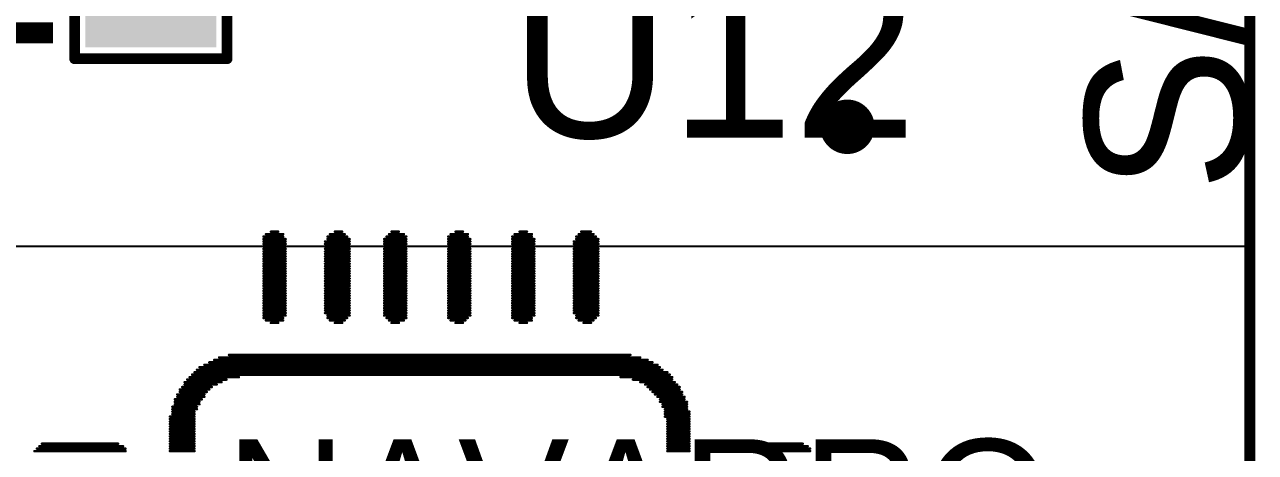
# Model space of a CAD drawing. Header units: millimetres. Extents: x 1 to 2.97, y 1.12 to 2.49.
# Drawn here: x 2.5252 to 2.9705, y 2.0152 to 2.1698 of the extents above; entities that cross this region are included whole.
import ezdxf

# ---------------------------------------------------------------- set-up
doc = ezdxf.new("R2010")
doc.units = ezdxf.units.MM
doc.header["$MEASUREMENT"] = 0
for name, color, linetype in [('BottomLayer', 5, 'Continuous'), ('Mechanical13', 56, 'Continuous'), ('Mechanical15', 56, 'Continuous'), ('Mechanical29', 56, 'Continuous'), ('MultiLayer', 9, 'Continuous'), ('TopLayer', 1, 'Continuous'), ('TopOverlay', 2, 'Continuous'), ('TopPaste', 8, 'Continuous'), ('TopSolder', 216, 'Continuous'), ('ViaHoleLayer', 16, 'Continuous')]:
    doc.layers.add(name, color=color, linetype=linetype)

# ---------------------------------------------------------------- blocks, each defined once
blk = doc.blocks.new('CC0603_41')
at = {"layer": 'Mechanical13', "const_width": 0.00394}
for points in [[(-0.03248, 0.01673), (-0.03248, -0.01673)], [(-0.03248, 0.01673), (0.03248, 0.01673)], [(0.03248, 0.01673), (0.03248, -0.01673)], [(-0.03248, -0.01673), (0.03248, -0.01673)]]:
    blk.add_lwpolyline(points, dxfattribs=at)
at = {"layer": 'Mechanical13', "const_width": 0.00197}
for points in [[(-0.03346, 0.01673, 1), (-0.0315, 0.01673, 1)], [(-0.03346, 0.01673, 1), (-0.0315, 0.01673, 1)], [(0.0315, 0.01673, 1), (0.03346, 0.01673, 1)], [(0.0315, 0.01673, 1), (0.03346, 0.01673, 1)], [(-0.03346, -0.01673, 1), (-0.0315, -0.01673, 1)], [(-0.03346, -0.01673, 1), (-0.0315, -0.01673, 1)], [(0.0315, -0.01673, 1), (0.03346, -0.01673, 1)], [(0.0315, -0.01673, 1), (0.03346, -0.01673, 1)]]:
    blk.add_lwpolyline(points, format="xyb", close=True, dxfattribs=at)
at = {"layer": 'Mechanical15', "const_width": 0.00394}
for points in [[(0, 0.01673), (0, -0.01673)], [(-0.01673, 0), (0.01673, 0)]]:
    blk.add_lwpolyline(points, dxfattribs=at)
at = {"layer": 'Mechanical15', "const_width": 0.00197}
for points in [[(-0.00098, 0.01673, 1), (0.00098, 0.01673, 1)], [(-0.01772, 0, 1), (-0.01575, 0, 1)], [(0.01575, 0, 1), (0.01772, 0, 1)], [(-0.00098, -0.01673, 1), (0.00098, -0.01673, 1)]]:
    blk.add_lwpolyline(points, format="xyb", close=True, dxfattribs=at)
at = {"layer": 'TopLayer'}
for points in [[(-0.04606, -0.01969), (-0.01457, -0.01969), (-0.04606, 0.01969), (-0.01457, 0.01969)], [(0.01457, -0.01969), (0.04606, -0.01969), (0.01457, 0.01969), (0.04606, 0.01969)]]:
    blk.add_solid(points, dxfattribs=at)
at = {"layer": 'TopOverlay', "const_width": 0.00394}
for points in [[(-0.05413, 0.02756), (-0.05413, -0.02756)], [(-0.05413, 0.02756), (0.05413, 0.02756)], [(0.05413, 0.02756), (0.05413, -0.02756)], [(-0.05413, -0.02756), (0.05413, -0.02756)]]:
    blk.add_lwpolyline(points, dxfattribs=at)
at = {"layer": 'TopOverlay', "const_width": 0.00197}
for points in [[(-0.05512, 0.02756, 1), (-0.05315, 0.02756, 1)], [(-0.05512, 0.02756, 1), (-0.05315, 0.02756, 1)], [(0.05315, 0.02756, 1), (0.05512, 0.02756, 1)], [(0.05315, 0.02756, 1), (0.05512, 0.02756, 1)], [(-0.05512, -0.02756, 1), (-0.05315, -0.02756, 1)], [(-0.05512, -0.02756, 1), (-0.05315, -0.02756, 1)], [(0.05315, -0.02756, 1), (0.05512, -0.02756, 1)], [(0.05315, -0.02756, 1), (0.05512, -0.02756, 1)]]:
    blk.add_lwpolyline(points, format="xyb", close=True, dxfattribs=at)
at = {"layer": 'TopPaste'}
for points in [[(-0.04606, -0.01969), (-0.01457, -0.01969), (-0.04606, 0.01969), (-0.01457, 0.01969)], [(0.01457, -0.01969), (0.04606, -0.01969), (0.01457, 0.01969), (0.04606, 0.01969)]]:
    blk.add_solid(points, dxfattribs=at)
at = {"layer": 'TopSolder'}
for points in [[(-0.05006, -0.02369), (-0.01057, -0.02369), (-0.05006, 0.02369), (-0.01057, 0.02369)], [(0.01057, -0.02369), (0.05006, -0.02369), (0.01057, 0.02369), (0.05006, 0.02369)]]:
    blk.add_solid(points, dxfattribs=at)

msp = doc.modelspace()

# ---------------------------------------------------------------- linework, layer by layer
at = {"layer": 'BottomLayer'}
for p, q in [((2.9685, 2.45965), (2.9685, 2.08957)), ((2.9685, 2.08957), (2.20079, 2.08957))]:
    msp.add_line(p, q, dxfattribs=at)
at = {"layer": 'BottomLayer', "const_width": 0.00984}
msp.add_lwpolyline([(2.81791, 2.13287, 1), (2.82776, 2.13287, 1)], format="xyb", close=True, dxfattribs=at)
at = {"layer": 'Mechanical29', "const_width": 0.00394}
msp.add_lwpolyline([(2.9685, 1.125), (2.9685, 2.46358)], dxfattribs=at)
at = {"layer": 'MultiLayer', "const_width": 0.00984}
msp.add_lwpolyline([(2.81791, 2.13287, 1), (2.82776, 2.13287, 1)], format="xyb", close=True, dxfattribs=at)
at = {"layer": 'TopLayer'}
for p, q in [((2.9685, 2.45965), (2.9685, 2.08957)), ((2.9685, 2.08957), (2.20079, 2.08957))]:
    msp.add_line(p, q, dxfattribs=at)
at = {"layer": 'TopLayer', "const_width": 0.00984}
msp.add_lwpolyline([(2.81791, 2.13287, 1), (2.82776, 2.13287, 1)], format="xyb", close=True, dxfattribs=at)
at = {"layer": 'TopOverlay', "const_width": 0.000891}
for points in [[(2.61161, 2.09319), (2.61874, 2.09319)], [(2.6125, 2.09408), (2.61874, 2.09408)], [(2.61428, 2.09497), (2.61695, 2.09497)], [(2.63477, 2.09319), (2.6419, 2.09319)], [(2.63566, 2.09408), (2.64101, 2.09408)], [(2.63745, 2.09497), (2.64012, 2.09497)], [(2.65616, 2.09319), (2.66328, 2.09319)], [(2.65705, 2.09408), (2.66239, 2.09408)], [(2.65794, 2.09497), (2.66061, 2.09497)], [(2.67843, 2.09319), (2.68556, 2.09319)], [(2.67932, 2.09408), (2.68556, 2.09408)], [(2.6811, 2.09497), (2.68378, 2.09497)], [(2.70159, 2.09319), (2.70872, 2.09319)], [(2.70249, 2.09408), (2.70872, 2.09408)], [(2.70427, 2.09497), (2.70694, 2.09497)], [(2.72476, 2.09319), (2.73189, 2.09319)], [(2.72565, 2.09408), (2.731, 2.09408)], [(2.72654, 2.09497), (2.73011, 2.09497)], [(2.61161, 2.0923), (2.61963, 2.0923)], [(2.61161, 2.09141), (2.61963, 2.09141)], [(2.61161, 2.09052), (2.61963, 2.09052)], [(2.61161, 2.08963), (2.61963, 2.08963)], [(2.61161, 2.08874), (2.61963, 2.08874)], [(2.63388, 2.09141), (2.64279, 2.09141)], [(2.63388, 2.09052), (2.64279, 2.09052)], [(2.63388, 2.08963), (2.64279, 2.08963)], [(2.63388, 2.08874), (2.64279, 2.08874)], [(2.63477, 2.0923), (2.64279, 2.0923)], [(2.65526, 2.0923), (2.66328, 2.0923)], [(2.65526, 2.09141), (2.66328, 2.09141)], [(2.65526, 2.09052), (2.66328, 2.09052)], [(2.65526, 2.08963), (2.66328, 2.08963)], [(2.65526, 2.08874), (2.66328, 2.08874)], [(2.67843, 2.0923), (2.68645, 2.0923)], [(2.67843, 2.09141), (2.68645, 2.09141)], [(2.67843, 2.09052), (2.68645, 2.09052)], [(2.67843, 2.08963), (2.68645, 2.08963)], [(2.67843, 2.08874), (2.68645, 2.08874)], [(2.70159, 2.0923), (2.70961, 2.0923)], [(2.70159, 2.09141), (2.70961, 2.09141)], [(2.70159, 2.09052), (2.70961, 2.09052)], [(2.70159, 2.08963), (2.70961, 2.08963)], [(2.70159, 2.08874), (2.70961, 2.08874)], [(2.72387, 2.09141), (2.73278, 2.09141)], [(2.72387, 2.09052), (2.73278, 2.09052)], [(2.72387, 2.08963), (2.73278, 2.08963)], [(2.72387, 2.08874), (2.73278, 2.08874)], [(2.72476, 2.0923), (2.73278, 2.0923)], [(2.61161, 2.08785), (2.61963, 2.08785)], [(2.61161, 2.08695), (2.61963, 2.08695)], [(2.61161, 2.08606), (2.61963, 2.08606)], [(2.61161, 2.08517), (2.61963, 2.08517)], [(2.61161, 2.08428), (2.61963, 2.08428)], [(2.63388, 2.08785), (2.64279, 2.08785)], [(2.63388, 2.08695), (2.64279, 2.08695)], [(2.63388, 2.08606), (2.64279, 2.08606)], [(2.63388, 2.08517), (2.64279, 2.08517)], [(2.63388, 2.08428), (2.64279, 2.08428)], [(2.65526, 2.08785), (2.66328, 2.08785)], [(2.65526, 2.08695), (2.66328, 2.08695)], [(2.65526, 2.08606), (2.66328, 2.08606)], [(2.65526, 2.08517), (2.66328, 2.08517)], [(2.65526, 2.08428), (2.66328, 2.08428)], [(2.67843, 2.08785), (2.68645, 2.08785)], [(2.67843, 2.08695), (2.68645, 2.08695)], [(2.67843, 2.08606), (2.68645, 2.08606)], [(2.67843, 2.08517), (2.68645, 2.08517)], [(2.67843, 2.08428), (2.68645, 2.08428)], [(2.70159, 2.08785), (2.70961, 2.08785)], [(2.70159, 2.08695), (2.70961, 2.08695)], [(2.70159, 2.08606), (2.70961, 2.08606)], [(2.70159, 2.08517), (2.70961, 2.08517)], [(2.70159, 2.08428), (2.70961, 2.08428)], [(2.72387, 2.08785), (2.73278, 2.08785)], [(2.72387, 2.08695), (2.73278, 2.08695)], [(2.72387, 2.08606), (2.73278, 2.08606)], [(2.72387, 2.08517), (2.73278, 2.08517)], [(2.72387, 2.08428), (2.73278, 2.08428)], [(2.61161, 2.08339), (2.61963, 2.08339)], [(2.61161, 2.0825), (2.61963, 2.0825)], [(2.61161, 2.08161), (2.61963, 2.08161)], [(2.61161, 2.08072), (2.61963, 2.08072)], [(2.61161, 2.07983), (2.61963, 2.07983)], [(2.63388, 2.08339), (2.64279, 2.08339)], [(2.63388, 2.0825), (2.64279, 2.0825)], [(2.63388, 2.08161), (2.64279, 2.08161)], [(2.63388, 2.08072), (2.64279, 2.08072)], [(2.63388, 2.07983), (2.64279, 2.07983)], [(2.65526, 2.08339), (2.66328, 2.08339)], [(2.65526, 2.0825), (2.66328, 2.0825)], [(2.65526, 2.08161), (2.66328, 2.08161)], [(2.65526, 2.08072), (2.66328, 2.08072)], [(2.65526, 2.07983), (2.66328, 2.07983)], [(2.67843, 2.08339), (2.68645, 2.08339)], [(2.67843, 2.0825), (2.68645, 2.0825)], [(2.67843, 2.08161), (2.68645, 2.08161)], [(2.67843, 2.08072), (2.68645, 2.08072)], [(2.67843, 2.07983), (2.68645, 2.07983)], [(2.70159, 2.08339), (2.70961, 2.08339)], [(2.70159, 2.0825), (2.70961, 2.0825)], [(2.70159, 2.08161), (2.70961, 2.08161)], [(2.70159, 2.08072), (2.70961, 2.08072)], [(2.70159, 2.07983), (2.70961, 2.07983)], [(2.72387, 2.08339), (2.73278, 2.08339)], [(2.72387, 2.0825), (2.73278, 2.0825)], [(2.72387, 2.08161), (2.73278, 2.08161)], [(2.72387, 2.08072), (2.73278, 2.08072)], [(2.72387, 2.07983), (2.73278, 2.07983)], [(2.61161, 2.07894), (2.61963, 2.07894)], [(2.61161, 2.07805), (2.61963, 2.07805)], [(2.61161, 2.07715), (2.61963, 2.07715)], [(2.61161, 2.07626), (2.61963, 2.07626)], [(2.61161, 2.07537), (2.61963, 2.07537)], [(2.63388, 2.07894), (2.64279, 2.07894)], [(2.63388, 2.07805), (2.64279, 2.07805)], [(2.63388, 2.07715), (2.64279, 2.07715)], [(2.63388, 2.07626), (2.64279, 2.07626)], [(2.63388, 2.07537), (2.64279, 2.07537)], [(2.65526, 2.07894), (2.66328, 2.07894)], [(2.65526, 2.07805), (2.66328, 2.07805)], [(2.65526, 2.07715), (2.66328, 2.07715)], [(2.65526, 2.07626), (2.66328, 2.07626)], [(2.65526, 2.07537), (2.66328, 2.07537)], [(2.67843, 2.07894), (2.68645, 2.07894)], [(2.67843, 2.07805), (2.68645, 2.07805)], [(2.67843, 2.07715), (2.68645, 2.07715)], [(2.67843, 2.07626), (2.68645, 2.07626)], [(2.67843, 2.07537), (2.68645, 2.07537)], [(2.70159, 2.07894), (2.70961, 2.07894)], [(2.70159, 2.07805), (2.70961, 2.07805)], [(2.70159, 2.07715), (2.70961, 2.07715)], [(2.70159, 2.07626), (2.70961, 2.07626)], [(2.70159, 2.07537), (2.70961, 2.07537)], [(2.72387, 2.07894), (2.73278, 2.07894)], [(2.72387, 2.07805), (2.73278, 2.07805)], [(2.72387, 2.07715), (2.73278, 2.07715)], [(2.72387, 2.07626), (2.73278, 2.07626)], [(2.72387, 2.07537), (2.73278, 2.07537)], [(2.61161, 2.07448), (2.61963, 2.07448)], [(2.61161, 2.07359), (2.61963, 2.07359)], [(2.61161, 2.0727), (2.61963, 2.0727)], [(2.61161, 2.07181), (2.61963, 2.07181)], [(2.61161, 2.07092), (2.61963, 2.07092)], [(2.63388, 2.07448), (2.64279, 2.07448)], [(2.63388, 2.07359), (2.64279, 2.07359)], [(2.63388, 2.0727), (2.64279, 2.0727)], [(2.63388, 2.07181), (2.64279, 2.07181)], [(2.63388, 2.07092), (2.64279, 2.07092)], [(2.65526, 2.07448), (2.66328, 2.07448)], [(2.65526, 2.07359), (2.66328, 2.07359)], [(2.65526, 2.0727), (2.66328, 2.0727)], [(2.65526, 2.07181), (2.66328, 2.07181)], [(2.65526, 2.07092), (2.66328, 2.07092)], [(2.67843, 2.07448), (2.68645, 2.07448)], [(2.67843, 2.07359), (2.68645, 2.07359)], [(2.67843, 2.0727), (2.68645, 2.0727)], [(2.67843, 2.07181), (2.68645, 2.07181)], [(2.67843, 2.07092), (2.68645, 2.07092)], [(2.70159, 2.07448), (2.70961, 2.07448)], [(2.70159, 2.07359), (2.70961, 2.07359)], [(2.70159, 2.0727), (2.70961, 2.0727)], [(2.70159, 2.07181), (2.70961, 2.07181)], [(2.70159, 2.07092), (2.70961, 2.07092)], [(2.72387, 2.07448), (2.73278, 2.07448)], [(2.72387, 2.07359), (2.73278, 2.07359)], [(2.72387, 2.0727), (2.73278, 2.0727)], [(2.72387, 2.07181), (2.73278, 2.07181)], [(2.72387, 2.07092), (2.73278, 2.07092)], [(2.61161, 2.07003), (2.61963, 2.07003)], [(2.61161, 2.06914), (2.61963, 2.06914)], [(2.61161, 2.06824), (2.61963, 2.06824)], [(2.61161, 2.06735), (2.61963, 2.06735)], [(2.61161, 2.06646), (2.61963, 2.06646)], [(2.63388, 2.07003), (2.64279, 2.07003)], [(2.63388, 2.06914), (2.64279, 2.06914)], [(2.63388, 2.06824), (2.64279, 2.06824)], [(2.63388, 2.06735), (2.64279, 2.06735)], [(2.63388, 2.06646), (2.64279, 2.06646)], [(2.65526, 2.07003), (2.66328, 2.07003)], [(2.65526, 2.06914), (2.66328, 2.06914)], [(2.65526, 2.06824), (2.66328, 2.06824)], [(2.65526, 2.06735), (2.66328, 2.06735)], [(2.65526, 2.06646), (2.66328, 2.06646)], [(2.67843, 2.07003), (2.68645, 2.07003)], [(2.67843, 2.06914), (2.68645, 2.06914)], [(2.67843, 2.06824), (2.68645, 2.06824)], [(2.67843, 2.06735), (2.68645, 2.06735)], [(2.67843, 2.06646), (2.68645, 2.06646)], [(2.70159, 2.07003), (2.70961, 2.07003)], [(2.70159, 2.06914), (2.70961, 2.06914)], [(2.70159, 2.06824), (2.70961, 2.06824)], [(2.70159, 2.06735), (2.70961, 2.06735)], [(2.70159, 2.06646), (2.70961, 2.06646)], [(2.72387, 2.07003), (2.73278, 2.07003)], [(2.72387, 2.06914), (2.73278, 2.06914)], [(2.72387, 2.06824), (2.73278, 2.06824)], [(2.72387, 2.06735), (2.73278, 2.06735)], [(2.72387, 2.06646), (2.73278, 2.06646)], [(2.61161, 2.06557), (2.61963, 2.06557)], [(2.61161, 2.06468), (2.61963, 2.06468)], [(2.61161, 2.06379), (2.61874, 2.06379)], [(2.6125, 2.0629), (2.61874, 2.0629)], [(2.61428, 2.06201), (2.61695, 2.06201)], [(2.63388, 2.06557), (2.64279, 2.06557)], [(2.63477, 2.06468), (2.64279, 2.06468)], [(2.63477, 2.06379), (2.6419, 2.06379)], [(2.63566, 2.0629), (2.64101, 2.0629)], [(2.63745, 2.06201), (2.64012, 2.06201)], [(2.65526, 2.06557), (2.66328, 2.06557)], [(2.65526, 2.06468), (2.66328, 2.06468)], [(2.65616, 2.06379), (2.66328, 2.06379)], [(2.65705, 2.0629), (2.66239, 2.0629)], [(2.65794, 2.06201), (2.66061, 2.06201)], [(2.67843, 2.06557), (2.68645, 2.06557)], [(2.67843, 2.06468), (2.68645, 2.06468)], [(2.67843, 2.06379), (2.68556, 2.06379)], [(2.67932, 2.0629), (2.68467, 2.0629)], [(2.6811, 2.06201), (2.68378, 2.06201)], [(2.70159, 2.06557), (2.70961, 2.06557)], [(2.70159, 2.06468), (2.70961, 2.06468)], [(2.70159, 2.06379), (2.70872, 2.06379)], [(2.70249, 2.0629), (2.70872, 2.0629)], [(2.70427, 2.06201), (2.70694, 2.06201)], [(2.72387, 2.06557), (2.73278, 2.06557)], [(2.72476, 2.06468), (2.73278, 2.06468)], [(2.72476, 2.06379), (2.73189, 2.06379)], [(2.72565, 2.0629), (2.731, 2.0629)], [(2.72743, 2.06201), (2.73011, 2.06201)], [(2.59379, 2.04864), (2.7506, 2.04864)], [(2.59557, 2.04953), (2.74792, 2.04953)], [(2.59913, 2.05043), (2.74436, 2.05043)], [(2.58666, 2.04419), (2.75773, 2.04419)], [(2.58755, 2.04508), (2.75594, 2.04508)], [(2.58844, 2.04597), (2.75505, 2.04597)], [(2.59022, 2.04686), (2.75416, 2.04686)], [(2.59201, 2.04775), (2.75238, 2.04775)], [(2.5831, 2.04062), (2.59646, 2.04062)], [(2.5831, 2.03973), (2.59468, 2.03973)], [(2.58399, 2.04152), (2.59824, 2.04152)], [(2.58488, 2.04241), (2.6027, 2.04241)], [(2.58577, 2.0433), (2.75862, 2.0433)], [(2.7408, 2.04241), (2.75951, 2.04241)], [(2.74525, 2.04152), (2.75951, 2.04152)], [(2.74792, 2.04062), (2.7604, 2.04062)], [(2.74971, 2.03973), (2.76129, 2.03973)], [(2.58042, 2.03617), (2.59022, 2.03617)], [(2.58042, 2.03528), (2.59022, 2.03528)], [(2.58131, 2.03795), (2.59201, 2.03795)], [(2.58131, 2.03706), (2.59112, 2.03706)], [(2.58221, 2.03884), (2.5929, 2.03884)], [(2.7506, 2.03884), (2.76218, 2.03884)], [(2.75149, 2.03795), (2.76218, 2.03795)], [(2.75238, 2.03706), (2.76307, 2.03706)], [(2.75327, 2.03617), (2.76307, 2.03617)], [(2.75416, 2.03528), (2.76396, 2.03528)], [(2.57864, 2.03172), (2.58755, 2.03172)], [(2.57864, 2.03082), (2.58755, 2.03082)], [(2.57953, 2.03439), (2.58933, 2.03439)], [(2.57953, 2.0335), (2.58844, 2.0335)], [(2.57953, 2.03261), (2.58844, 2.03261)], [(2.75505, 2.03439), (2.76396, 2.03439)], [(2.75505, 2.0335), (2.76485, 2.0335)], [(2.75594, 2.03261), (2.76485, 2.03261)], [(2.75594, 2.03172), (2.76485, 2.03172)], [(2.75683, 2.03082), (2.76485, 2.03082)], [(2.57775, 2.02815), (2.58666, 2.02815)], [(2.57775, 2.02726), (2.58666, 2.02726)], [(2.57775, 2.02637), (2.58666, 2.02637)], [(2.57864, 2.02993), (2.58666, 2.02993)], [(2.57864, 2.02904), (2.58666, 2.02904)], [(2.75683, 2.02993), (2.76574, 2.02993)], [(2.75683, 2.02904), (2.76574, 2.02904)], [(2.75683, 2.02815), (2.76574, 2.02815)], [(2.75773, 2.02726), (2.76574, 2.02726)], [(2.75773, 2.02637), (2.76574, 2.02637)], [(2.57775, 2.02548), (2.58666, 2.02548)], [(2.57775, 2.02459), (2.58666, 2.02459)], [(2.57775, 2.0237), (2.58666, 2.0237)], [(2.57775, 2.02281), (2.58666, 2.02281)], [(2.57775, 2.02191), (2.58666, 2.02191)], [(2.75773, 2.02548), (2.76574, 2.02548)], [(2.75773, 2.02459), (2.76574, 2.02459)], [(2.75773, 2.0237), (2.76574, 2.0237)], [(2.75773, 2.02281), (2.76574, 2.02281)], [(2.75773, 2.02191), (2.76574, 2.02191)], [(2.53053, 2.01746), (2.56082, 2.01746)], [(2.53142, 2.01835), (2.55904, 2.01835)], [(2.57775, 2.02102), (2.58666, 2.02102)], [(2.57775, 2.02013), (2.58666, 2.02013)], [(2.57775, 2.01924), (2.58666, 2.01924)], [(2.57775, 2.01835), (2.58666, 2.01835)], [(2.57775, 2.01746), (2.58666, 2.01746)], [(2.75773, 2.02102), (2.76574, 2.02102)], [(2.75773, 2.02013), (2.76574, 2.02013)], [(2.75773, 2.01924), (2.76574, 2.01924)], [(2.75773, 2.01835), (2.76574, 2.01835)], [(2.75773, 2.01746), (2.76574, 2.01746)], [(2.77733, 2.01746), (2.80851, 2.01746)], [(2.77911, 2.01835), (2.80673, 2.01835)], [(2.52875, 2.01568), (2.56171, 2.01568)], [(2.52964, 2.01657), (2.56171, 2.01657)], [(2.57775, 2.01657), (2.58666, 2.01657)], [(2.57775, 2.01568), (2.58666, 2.01568)], [(2.75773, 2.01657), (2.76574, 2.01657)], [(2.75773, 2.01568), (2.76574, 2.01568)], [(2.77644, 2.01568), (2.8094, 2.01568)], [(2.77733, 2.01657), (2.8094, 2.01657)]]:
    msp.add_lwpolyline(points, dxfattribs=at)
at = {"layer": 'TopOverlay', "const_width": 0.000445}
for points in [[(2.61138, 2.09319, 1), (2.61183, 2.09319, 1)], [(2.61228, 2.09408, 1), (2.61272, 2.09408, 1)], [(2.61406, 2.09497, 1), (2.6145, 2.09497, 1)], [(2.61673, 2.09497, 1), (2.61718, 2.09497, 1)], [(2.61851, 2.09408, 1), (2.61896, 2.09408, 1)], [(2.61851, 2.09319, 1), (2.61896, 2.09319, 1)], [(2.63455, 2.09319, 1), (2.635, 2.09319, 1)], [(2.63544, 2.09408, 1), (2.63589, 2.09408, 1)], [(2.63722, 2.09497, 1), (2.63767, 2.09497, 1)], [(2.6399, 2.09497, 1), (2.64034, 2.09497, 1)], [(2.64079, 2.09408, 1), (2.64123, 2.09408, 1)], [(2.64168, 2.09319, 1), (2.64212, 2.09319, 1)], [(2.65593, 2.09319, 1), (2.65638, 2.09319, 1)], [(2.65682, 2.09408, 1), (2.65727, 2.09408, 1)], [(2.65771, 2.09497, 1), (2.65816, 2.09497, 1)], [(2.66039, 2.09497, 1), (2.66083, 2.09497, 1)], [(2.66217, 2.09408, 1), (2.66262, 2.09408, 1)], [(2.66306, 2.09319, 1), (2.66351, 2.09319, 1)], [(2.67821, 2.09319, 1), (2.67865, 2.09319, 1)], [(2.6791, 2.09408, 1), (2.67954, 2.09408, 1)], [(2.68088, 2.09497, 1), (2.68133, 2.09497, 1)], [(2.68355, 2.09497, 1), (2.684, 2.09497, 1)], [(2.68533, 2.09408, 1), (2.68578, 2.09408, 1)], [(2.68533, 2.09319, 1), (2.68578, 2.09319, 1)], [(2.70137, 2.09319, 1), (2.70182, 2.09319, 1)], [(2.70226, 2.09408, 1), (2.70271, 2.09408, 1)], [(2.70404, 2.09497, 1), (2.70449, 2.09497, 1)], [(2.70672, 2.09497, 1), (2.70716, 2.09497, 1)], [(2.7085, 2.09408, 1), (2.70894, 2.09408, 1)], [(2.7085, 2.09319, 1), (2.70894, 2.09319, 1)], [(2.72454, 2.09319, 1), (2.72498, 2.09319, 1)], [(2.72543, 2.09408, 1), (2.72587, 2.09408, 1)], [(2.72632, 2.09497, 1), (2.72676, 2.09497, 1)], [(2.72988, 2.09497, 1), (2.73033, 2.09497, 1)], [(2.73077, 2.09408, 1), (2.73122, 2.09408, 1)], [(2.73166, 2.09319, 1), (2.73211, 2.09319, 1)], [(2.61138, 2.0923, 1), (2.61183, 2.0923, 1)], [(2.61138, 2.09141, 1), (2.61183, 2.09141, 1)], [(2.61138, 2.09052, 1), (2.61183, 2.09052, 1)], [(2.61138, 2.08963, 1), (2.61183, 2.08963, 1)], [(2.61138, 2.08874, 1), (2.61183, 2.08874, 1)], [(2.6194, 2.0923, 1), (2.61985, 2.0923, 1)], [(2.6194, 2.09141, 1), (2.61985, 2.09141, 1)], [(2.6194, 2.09052, 1), (2.61985, 2.09052, 1)], [(2.6194, 2.08963, 1), (2.61985, 2.08963, 1)], [(2.6194, 2.08874, 1), (2.61985, 2.08874, 1)], [(2.63366, 2.09141, 1), (2.6341, 2.09141, 1)], [(2.63366, 2.09052, 1), (2.6341, 2.09052, 1)], [(2.63366, 2.08963, 1), (2.6341, 2.08963, 1)], [(2.63366, 2.08874, 1), (2.6341, 2.08874, 1)], [(2.63455, 2.0923, 1), (2.635, 2.0923, 1)], [(2.64257, 2.0923, 1), (2.64301, 2.0923, 1)], [(2.64257, 2.09141, 1), (2.64301, 2.09141, 1)], [(2.64257, 2.09052, 1), (2.64301, 2.09052, 1)], [(2.64257, 2.08963, 1), (2.64301, 2.08963, 1)], [(2.64257, 2.08874, 1), (2.64301, 2.08874, 1)], [(2.65504, 2.0923, 1), (2.65549, 2.0923, 1)], [(2.65504, 2.09141, 1), (2.65549, 2.09141, 1)], [(2.65504, 2.09052, 1), (2.65549, 2.09052, 1)], [(2.65504, 2.08963, 1), (2.65549, 2.08963, 1)], [(2.65504, 2.08874, 1), (2.65549, 2.08874, 1)], [(2.66306, 2.0923, 1), (2.66351, 2.0923, 1)], [(2.66306, 2.09141, 1), (2.66351, 2.09141, 1)], [(2.66306, 2.09052, 1), (2.66351, 2.09052, 1)], [(2.66306, 2.08963, 1), (2.66351, 2.08963, 1)], [(2.66306, 2.08874, 1), (2.66351, 2.08874, 1)], [(2.67821, 2.0923, 1), (2.67865, 2.0923, 1)], [(2.67821, 2.09141, 1), (2.67865, 2.09141, 1)], [(2.67821, 2.09052, 1), (2.67865, 2.09052, 1)], [(2.67821, 2.08963, 1), (2.67865, 2.08963, 1)], [(2.67821, 2.08874, 1), (2.67865, 2.08874, 1)], [(2.68623, 2.0923, 1), (2.68667, 2.0923, 1)], [(2.68623, 2.09141, 1), (2.68667, 2.09141, 1)], [(2.68623, 2.09052, 1), (2.68667, 2.09052, 1)], [(2.68623, 2.08963, 1), (2.68667, 2.08963, 1)], [(2.68623, 2.08874, 1), (2.68667, 2.08874, 1)], [(2.70137, 2.0923, 1), (2.70182, 2.0923, 1)], [(2.70137, 2.09141, 1), (2.70182, 2.09141, 1)], [(2.70137, 2.09052, 1), (2.70182, 2.09052, 1)], [(2.70137, 2.08963, 1), (2.70182, 2.08963, 1)], [(2.70137, 2.08874, 1), (2.70182, 2.08874, 1)], [(2.70939, 2.0923, 1), (2.70984, 2.0923, 1)], [(2.70939, 2.09141, 1), (2.70984, 2.09141, 1)], [(2.70939, 2.09052, 1), (2.70984, 2.09052, 1)], [(2.70939, 2.08963, 1), (2.70984, 2.08963, 1)], [(2.70939, 2.08874, 1), (2.70984, 2.08874, 1)], [(2.72365, 2.09141, 1), (2.72409, 2.09141, 1)], [(2.72365, 2.09052, 1), (2.72409, 2.09052, 1)], [(2.72365, 2.08963, 1), (2.72409, 2.08963, 1)], [(2.72365, 2.08874, 1), (2.72409, 2.08874, 1)], [(2.72454, 2.0923, 1), (2.72498, 2.0923, 1)], [(2.73256, 2.0923, 1), (2.733, 2.0923, 1)], [(2.73256, 2.09141, 1), (2.733, 2.09141, 1)], [(2.73256, 2.09052, 1), (2.733, 2.09052, 1)], [(2.73256, 2.08963, 1), (2.733, 2.08963, 1)], [(2.73256, 2.08874, 1), (2.733, 2.08874, 1)], [(2.61138, 2.08785, 1), (2.61183, 2.08785, 1)], [(2.61138, 2.08695, 1), (2.61183, 2.08695, 1)], [(2.61138, 2.08606, 1), (2.61183, 2.08606, 1)], [(2.61138, 2.08517, 1), (2.61183, 2.08517, 1)], [(2.61138, 2.08428, 1), (2.61183, 2.08428, 1)], [(2.6194, 2.08785, 1), (2.61985, 2.08785, 1)], [(2.6194, 2.08695, 1), (2.61985, 2.08695, 1)], [(2.6194, 2.08606, 1), (2.61985, 2.08606, 1)], [(2.6194, 2.08517, 1), (2.61985, 2.08517, 1)], [(2.6194, 2.08428, 1), (2.61985, 2.08428, 1)], [(2.63366, 2.08785, 1), (2.6341, 2.08785, 1)], [(2.63366, 2.08695, 1), (2.6341, 2.08695, 1)], [(2.63366, 2.08606, 1), (2.6341, 2.08606, 1)], [(2.63366, 2.08517, 1), (2.6341, 2.08517, 1)], [(2.63366, 2.08428, 1), (2.6341, 2.08428, 1)], [(2.64257, 2.08785, 1), (2.64301, 2.08785, 1)], [(2.64257, 2.08695, 1), (2.64301, 2.08695, 1)], [(2.64257, 2.08606, 1), (2.64301, 2.08606, 1)], [(2.64257, 2.08517, 1), (2.64301, 2.08517, 1)], [(2.64257, 2.08428, 1), (2.64301, 2.08428, 1)], [(2.65504, 2.08785, 1), (2.65549, 2.08785, 1)], [(2.65504, 2.08695, 1), (2.65549, 2.08695, 1)], [(2.65504, 2.08606, 1), (2.65549, 2.08606, 1)], [(2.65504, 2.08517, 1), (2.65549, 2.08517, 1)], [(2.65504, 2.08428, 1), (2.65549, 2.08428, 1)], [(2.66306, 2.08785, 1), (2.66351, 2.08785, 1)], [(2.66306, 2.08695, 1), (2.66351, 2.08695, 1)], [(2.66306, 2.08606, 1), (2.66351, 2.08606, 1)], [(2.66306, 2.08517, 1), (2.66351, 2.08517, 1)], [(2.66306, 2.08428, 1), (2.66351, 2.08428, 1)], [(2.67821, 2.08785, 1), (2.67865, 2.08785, 1)], [(2.67821, 2.08695, 1), (2.67865, 2.08695, 1)], [(2.67821, 2.08606, 1), (2.67865, 2.08606, 1)], [(2.67821, 2.08517, 1), (2.67865, 2.08517, 1)], [(2.67821, 2.08428, 1), (2.67865, 2.08428, 1)], [(2.68623, 2.08785, 1), (2.68667, 2.08785, 1)], [(2.68623, 2.08695, 1), (2.68667, 2.08695, 1)], [(2.68623, 2.08606, 1), (2.68667, 2.08606, 1)], [(2.68623, 2.08517, 1), (2.68667, 2.08517, 1)], [(2.68623, 2.08428, 1), (2.68667, 2.08428, 1)], [(2.70137, 2.08785, 1), (2.70182, 2.08785, 1)], [(2.70137, 2.08695, 1), (2.70182, 2.08695, 1)], [(2.70137, 2.08606, 1), (2.70182, 2.08606, 1)], [(2.70137, 2.08517, 1), (2.70182, 2.08517, 1)], [(2.70137, 2.08428, 1), (2.70182, 2.08428, 1)], [(2.70939, 2.08785, 1), (2.70984, 2.08785, 1)], [(2.70939, 2.08695, 1), (2.70984, 2.08695, 1)], [(2.70939, 2.08606, 1), (2.70984, 2.08606, 1)], [(2.70939, 2.08517, 1), (2.70984, 2.08517, 1)], [(2.70939, 2.08428, 1), (2.70984, 2.08428, 1)], [(2.72365, 2.08785, 1), (2.72409, 2.08785, 1)], [(2.72365, 2.08695, 1), (2.72409, 2.08695, 1)], [(2.72365, 2.08606, 1), (2.72409, 2.08606, 1)], [(2.72365, 2.08517, 1), (2.72409, 2.08517, 1)], [(2.72365, 2.08428, 1), (2.72409, 2.08428, 1)], [(2.73256, 2.08785, 1), (2.733, 2.08785, 1)], [(2.73256, 2.08695, 1), (2.733, 2.08695, 1)], [(2.73256, 2.08606, 1), (2.733, 2.08606, 1)], [(2.73256, 2.08517, 1), (2.733, 2.08517, 1)], [(2.73256, 2.08428, 1), (2.733, 2.08428, 1)], [(2.61138, 2.08339, 1), (2.61183, 2.08339, 1)], [(2.61138, 2.0825, 1), (2.61183, 2.0825, 1)], [(2.61138, 2.08161, 1), (2.61183, 2.08161, 1)], [(2.61138, 2.08072, 1), (2.61183, 2.08072, 1)], [(2.61138, 2.07983, 1), (2.61183, 2.07983, 1)], [(2.6194, 2.08339, 1), (2.61985, 2.08339, 1)], [(2.6194, 2.0825, 1), (2.61985, 2.0825, 1)], [(2.6194, 2.08161, 1), (2.61985, 2.08161, 1)], [(2.6194, 2.08072, 1), (2.61985, 2.08072, 1)], [(2.6194, 2.07983, 1), (2.61985, 2.07983, 1)], [(2.63366, 2.08339, 1), (2.6341, 2.08339, 1)], [(2.63366, 2.0825, 1), (2.6341, 2.0825, 1)], [(2.63366, 2.08161, 1), (2.6341, 2.08161, 1)], [(2.63366, 2.08072, 1), (2.6341, 2.08072, 1)], [(2.63366, 2.07983, 1), (2.6341, 2.07983, 1)], [(2.64257, 2.08339, 1), (2.64301, 2.08339, 1)], [(2.64257, 2.0825, 1), (2.64301, 2.0825, 1)], [(2.64257, 2.08161, 1), (2.64301, 2.08161, 1)], [(2.64257, 2.08072, 1), (2.64301, 2.08072, 1)], [(2.64257, 2.07983, 1), (2.64301, 2.07983, 1)], [(2.65504, 2.08339, 1), (2.65549, 2.08339, 1)], [(2.65504, 2.0825, 1), (2.65549, 2.0825, 1)], [(2.65504, 2.08161, 1), (2.65549, 2.08161, 1)], [(2.65504, 2.08072, 1), (2.65549, 2.08072, 1)], [(2.65504, 2.07983, 1), (2.65549, 2.07983, 1)], [(2.66306, 2.08339, 1), (2.66351, 2.08339, 1)], [(2.66306, 2.0825, 1), (2.66351, 2.0825, 1)], [(2.66306, 2.08161, 1), (2.66351, 2.08161, 1)], [(2.66306, 2.08072, 1), (2.66351, 2.08072, 1)], [(2.66306, 2.07983, 1), (2.66351, 2.07983, 1)], [(2.67821, 2.08339, 1), (2.67865, 2.08339, 1)], [(2.67821, 2.0825, 1), (2.67865, 2.0825, 1)], [(2.67821, 2.08161, 1), (2.67865, 2.08161, 1)], [(2.67821, 2.08072, 1), (2.67865, 2.08072, 1)], [(2.67821, 2.07983, 1), (2.67865, 2.07983, 1)], [(2.68623, 2.08339, 1), (2.68667, 2.08339, 1)], [(2.68623, 2.0825, 1), (2.68667, 2.0825, 1)], [(2.68623, 2.08161, 1), (2.68667, 2.08161, 1)], [(2.68623, 2.08072, 1), (2.68667, 2.08072, 1)], [(2.68623, 2.07983, 1), (2.68667, 2.07983, 1)], [(2.70137, 2.08339, 1), (2.70182, 2.08339, 1)], [(2.70137, 2.0825, 1), (2.70182, 2.0825, 1)], [(2.70137, 2.08161, 1), (2.70182, 2.08161, 1)], [(2.70137, 2.08072, 1), (2.70182, 2.08072, 1)], [(2.70137, 2.07983, 1), (2.70182, 2.07983, 1)], [(2.70939, 2.08339, 1), (2.70984, 2.08339, 1)], [(2.70939, 2.0825, 1), (2.70984, 2.0825, 1)], [(2.70939, 2.08161, 1), (2.70984, 2.08161, 1)], [(2.70939, 2.08072, 1), (2.70984, 2.08072, 1)], [(2.70939, 2.07983, 1), (2.70984, 2.07983, 1)], [(2.72365, 2.08339, 1), (2.72409, 2.08339, 1)], [(2.72365, 2.0825, 1), (2.72409, 2.0825, 1)], [(2.72365, 2.08161, 1), (2.72409, 2.08161, 1)], [(2.72365, 2.08072, 1), (2.72409, 2.08072, 1)], [(2.72365, 2.07983, 1), (2.72409, 2.07983, 1)], [(2.73256, 2.08339, 1), (2.733, 2.08339, 1)], [(2.73256, 2.0825, 1), (2.733, 2.0825, 1)], [(2.73256, 2.08161, 1), (2.733, 2.08161, 1)], [(2.73256, 2.08072, 1), (2.733, 2.08072, 1)], [(2.73256, 2.07983, 1), (2.733, 2.07983, 1)], [(2.61138, 2.07894, 1), (2.61183, 2.07894, 1)], [(2.61138, 2.07805, 1), (2.61183, 2.07805, 1)], [(2.61138, 2.07715, 1), (2.61183, 2.07715, 1)], [(2.61138, 2.07626, 1), (2.61183, 2.07626, 1)], [(2.61138, 2.07537, 1), (2.61183, 2.07537, 1)], [(2.6194, 2.07894, 1), (2.61985, 2.07894, 1)], [(2.6194, 2.07805, 1), (2.61985, 2.07805, 1)], [(2.6194, 2.07715, 1), (2.61985, 2.07715, 1)], [(2.6194, 2.07626, 1), (2.61985, 2.07626, 1)], [(2.6194, 2.07537, 1), (2.61985, 2.07537, 1)], [(2.63366, 2.07894, 1), (2.6341, 2.07894, 1)], [(2.63366, 2.07805, 1), (2.6341, 2.07805, 1)], [(2.63366, 2.07715, 1), (2.6341, 2.07715, 1)], [(2.63366, 2.07626, 1), (2.6341, 2.07626, 1)], [(2.63366, 2.07537, 1), (2.6341, 2.07537, 1)], [(2.64257, 2.07894, 1), (2.64301, 2.07894, 1)], [(2.64257, 2.07805, 1), (2.64301, 2.07805, 1)], [(2.64257, 2.07715, 1), (2.64301, 2.07715, 1)], [(2.64257, 2.07626, 1), (2.64301, 2.07626, 1)], [(2.64257, 2.07537, 1), (2.64301, 2.07537, 1)], [(2.65504, 2.07894, 1), (2.65549, 2.07894, 1)], [(2.65504, 2.07805, 1), (2.65549, 2.07805, 1)], [(2.65504, 2.07715, 1), (2.65549, 2.07715, 1)], [(2.65504, 2.07626, 1), (2.65549, 2.07626, 1)], [(2.65504, 2.07537, 1), (2.65549, 2.07537, 1)], [(2.66306, 2.07894, 1), (2.66351, 2.07894, 1)], [(2.66306, 2.07805, 1), (2.66351, 2.07805, 1)], [(2.66306, 2.07715, 1), (2.66351, 2.07715, 1)], [(2.66306, 2.07626, 1), (2.66351, 2.07626, 1)], [(2.66306, 2.07537, 1), (2.66351, 2.07537, 1)], [(2.67821, 2.07894, 1), (2.67865, 2.07894, 1)], [(2.67821, 2.07805, 1), (2.67865, 2.07805, 1)], [(2.67821, 2.07715, 1), (2.67865, 2.07715, 1)], [(2.67821, 2.07626, 1), (2.67865, 2.07626, 1)], [(2.67821, 2.07537, 1), (2.67865, 2.07537, 1)], [(2.68623, 2.07894, 1), (2.68667, 2.07894, 1)], [(2.68623, 2.07805, 1), (2.68667, 2.07805, 1)], [(2.68623, 2.07715, 1), (2.68667, 2.07715, 1)], [(2.68623, 2.07626, 1), (2.68667, 2.07626, 1)], [(2.68623, 2.07537, 1), (2.68667, 2.07537, 1)], [(2.70137, 2.07894, 1), (2.70182, 2.07894, 1)], [(2.70137, 2.07805, 1), (2.70182, 2.07805, 1)], [(2.70137, 2.07715, 1), (2.70182, 2.07715, 1)], [(2.70137, 2.07626, 1), (2.70182, 2.07626, 1)], [(2.70137, 2.07537, 1), (2.70182, 2.07537, 1)], [(2.70939, 2.07894, 1), (2.70984, 2.07894, 1)], [(2.70939, 2.07805, 1), (2.70984, 2.07805, 1)], [(2.70939, 2.07715, 1), (2.70984, 2.07715, 1)], [(2.70939, 2.07626, 1), (2.70984, 2.07626, 1)], [(2.70939, 2.07537, 1), (2.70984, 2.07537, 1)], [(2.72365, 2.07894, 1), (2.72409, 2.07894, 1)], [(2.72365, 2.07805, 1), (2.72409, 2.07805, 1)], [(2.72365, 2.07715, 1), (2.72409, 2.07715, 1)], [(2.72365, 2.07626, 1), (2.72409, 2.07626, 1)], [(2.72365, 2.07537, 1), (2.72409, 2.07537, 1)], [(2.73256, 2.07894, 1), (2.733, 2.07894, 1)], [(2.73256, 2.07805, 1), (2.733, 2.07805, 1)], [(2.73256, 2.07715, 1), (2.733, 2.07715, 1)], [(2.73256, 2.07626, 1), (2.733, 2.07626, 1)], [(2.73256, 2.07537, 1), (2.733, 2.07537, 1)], [(2.61138, 2.07448, 1), (2.61183, 2.07448, 1)], [(2.61138, 2.07359, 1), (2.61183, 2.07359, 1)], [(2.61138, 2.0727, 1), (2.61183, 2.0727, 1)], [(2.61138, 2.07181, 1), (2.61183, 2.07181, 1)], [(2.61138, 2.07092, 1), (2.61183, 2.07092, 1)], [(2.6194, 2.07448, 1), (2.61985, 2.07448, 1)], [(2.6194, 2.07359, 1), (2.61985, 2.07359, 1)], [(2.6194, 2.0727, 1), (2.61985, 2.0727, 1)], [(2.6194, 2.07181, 1), (2.61985, 2.07181, 1)], [(2.6194, 2.07092, 1), (2.61985, 2.07092, 1)], [(2.63366, 2.07448, 1), (2.6341, 2.07448, 1)], [(2.63366, 2.07359, 1), (2.6341, 2.07359, 1)], [(2.63366, 2.0727, 1), (2.6341, 2.0727, 1)], [(2.63366, 2.07181, 1), (2.6341, 2.07181, 1)], [(2.63366, 2.07092, 1), (2.6341, 2.07092, 1)], [(2.64257, 2.07448, 1), (2.64301, 2.07448, 1)], [(2.64257, 2.07359, 1), (2.64301, 2.07359, 1)], [(2.64257, 2.0727, 1), (2.64301, 2.0727, 1)], [(2.64257, 2.07181, 1), (2.64301, 2.07181, 1)], [(2.64257, 2.07092, 1), (2.64301, 2.07092, 1)], [(2.65504, 2.07448, 1), (2.65549, 2.07448, 1)], [(2.65504, 2.07359, 1), (2.65549, 2.07359, 1)], [(2.65504, 2.0727, 1), (2.65549, 2.0727, 1)], [(2.65504, 2.07181, 1), (2.65549, 2.07181, 1)], [(2.65504, 2.07092, 1), (2.65549, 2.07092, 1)], [(2.66306, 2.07448, 1), (2.66351, 2.07448, 1)], [(2.66306, 2.07359, 1), (2.66351, 2.07359, 1)], [(2.66306, 2.0727, 1), (2.66351, 2.0727, 1)], [(2.66306, 2.07181, 1), (2.66351, 2.07181, 1)], [(2.66306, 2.07092, 1), (2.66351, 2.07092, 1)], [(2.67821, 2.07448, 1), (2.67865, 2.07448, 1)], [(2.67821, 2.07359, 1), (2.67865, 2.07359, 1)], [(2.67821, 2.0727, 1), (2.67865, 2.0727, 1)], [(2.67821, 2.07181, 1), (2.67865, 2.07181, 1)], [(2.67821, 2.07092, 1), (2.67865, 2.07092, 1)], [(2.68623, 2.07448, 1), (2.68667, 2.07448, 1)], [(2.68623, 2.07359, 1), (2.68667, 2.07359, 1)], [(2.68623, 2.0727, 1), (2.68667, 2.0727, 1)], [(2.68623, 2.07181, 1), (2.68667, 2.07181, 1)], [(2.68623, 2.07092, 1), (2.68667, 2.07092, 1)], [(2.70137, 2.07448, 1), (2.70182, 2.07448, 1)], [(2.70137, 2.07359, 1), (2.70182, 2.07359, 1)], [(2.70137, 2.0727, 1), (2.70182, 2.0727, 1)], [(2.70137, 2.07181, 1), (2.70182, 2.07181, 1)], [(2.70137, 2.07092, 1), (2.70182, 2.07092, 1)], [(2.70939, 2.07448, 1), (2.70984, 2.07448, 1)], [(2.70939, 2.07359, 1), (2.70984, 2.07359, 1)], [(2.70939, 2.0727, 1), (2.70984, 2.0727, 1)], [(2.70939, 2.07181, 1), (2.70984, 2.07181, 1)], [(2.70939, 2.07092, 1), (2.70984, 2.07092, 1)], [(2.72365, 2.07448, 1), (2.72409, 2.07448, 1)], [(2.72365, 2.07359, 1), (2.72409, 2.07359, 1)], [(2.72365, 2.0727, 1), (2.72409, 2.0727, 1)], [(2.72365, 2.07181, 1), (2.72409, 2.07181, 1)], [(2.72365, 2.07092, 1), (2.72409, 2.07092, 1)], [(2.73256, 2.07448, 1), (2.733, 2.07448, 1)], [(2.73256, 2.07359, 1), (2.733, 2.07359, 1)], [(2.73256, 2.0727, 1), (2.733, 2.0727, 1)], [(2.73256, 2.07181, 1), (2.733, 2.07181, 1)], [(2.73256, 2.07092, 1), (2.733, 2.07092, 1)], [(2.61138, 2.07003, 1), (2.61183, 2.07003, 1)], [(2.61138, 2.06914, 1), (2.61183, 2.06914, 1)], [(2.61138, 2.06824, 1), (2.61183, 2.06824, 1)], [(2.61138, 2.06735, 1), (2.61183, 2.06735, 1)], [(2.61138, 2.06646, 1), (2.61183, 2.06646, 1)], [(2.6194, 2.07003, 1), (2.61985, 2.07003, 1)], [(2.6194, 2.06914, 1), (2.61985, 2.06914, 1)], [(2.6194, 2.06824, 1), (2.61985, 2.06824, 1)], [(2.6194, 2.06735, 1), (2.61985, 2.06735, 1)], [(2.6194, 2.06646, 1), (2.61985, 2.06646, 1)], [(2.63366, 2.07003, 1), (2.6341, 2.07003, 1)], [(2.63366, 2.06914, 1), (2.6341, 2.06914, 1)], [(2.63366, 2.06824, 1), (2.6341, 2.06824, 1)], [(2.63366, 2.06735, 1), (2.6341, 2.06735, 1)], [(2.63366, 2.06646, 1), (2.6341, 2.06646, 1)], [(2.64257, 2.07003, 1), (2.64301, 2.07003, 1)], [(2.64257, 2.06914, 1), (2.64301, 2.06914, 1)], [(2.64257, 2.06824, 1), (2.64301, 2.06824, 1)], [(2.64257, 2.06735, 1), (2.64301, 2.06735, 1)], [(2.64257, 2.06646, 1), (2.64301, 2.06646, 1)], [(2.65504, 2.07003, 1), (2.65549, 2.07003, 1)], [(2.65504, 2.06914, 1), (2.65549, 2.06914, 1)], [(2.65504, 2.06824, 1), (2.65549, 2.06824, 1)], [(2.65504, 2.06735, 1), (2.65549, 2.06735, 1)], [(2.65504, 2.06646, 1), (2.65549, 2.06646, 1)], [(2.66306, 2.07003, 1), (2.66351, 2.07003, 1)], [(2.66306, 2.06914, 1), (2.66351, 2.06914, 1)], [(2.66306, 2.06824, 1), (2.66351, 2.06824, 1)], [(2.66306, 2.06735, 1), (2.66351, 2.06735, 1)], [(2.66306, 2.06646, 1), (2.66351, 2.06646, 1)], [(2.67821, 2.07003, 1), (2.67865, 2.07003, 1)], [(2.67821, 2.06914, 1), (2.67865, 2.06914, 1)], [(2.67821, 2.06824, 1), (2.67865, 2.06824, 1)], [(2.67821, 2.06735, 1), (2.67865, 2.06735, 1)], [(2.67821, 2.06646, 1), (2.67865, 2.06646, 1)], [(2.68623, 2.07003, 1), (2.68667, 2.07003, 1)], [(2.68623, 2.06914, 1), (2.68667, 2.06914, 1)], [(2.68623, 2.06824, 1), (2.68667, 2.06824, 1)], [(2.68623, 2.06735, 1), (2.68667, 2.06735, 1)], [(2.68623, 2.06646, 1), (2.68667, 2.06646, 1)], [(2.70137, 2.07003, 1), (2.70182, 2.07003, 1)], [(2.70137, 2.06914, 1), (2.70182, 2.06914, 1)], [(2.70137, 2.06824, 1), (2.70182, 2.06824, 1)], [(2.70137, 2.06735, 1), (2.70182, 2.06735, 1)], [(2.70137, 2.06646, 1), (2.70182, 2.06646, 1)], [(2.70939, 2.07003, 1), (2.70984, 2.07003, 1)], [(2.70939, 2.06914, 1), (2.70984, 2.06914, 1)], [(2.70939, 2.06824, 1), (2.70984, 2.06824, 1)], [(2.70939, 2.06735, 1), (2.70984, 2.06735, 1)], [(2.70939, 2.06646, 1), (2.70984, 2.06646, 1)], [(2.72365, 2.07003, 1), (2.72409, 2.07003, 1)], [(2.72365, 2.06914, 1), (2.72409, 2.06914, 1)], [(2.72365, 2.06824, 1), (2.72409, 2.06824, 1)], [(2.72365, 2.06735, 1), (2.72409, 2.06735, 1)], [(2.72365, 2.06646, 1), (2.72409, 2.06646, 1)], [(2.73256, 2.07003, 1), (2.733, 2.07003, 1)], [(2.73256, 2.06914, 1), (2.733, 2.06914, 1)], [(2.73256, 2.06824, 1), (2.733, 2.06824, 1)], [(2.73256, 2.06735, 1), (2.733, 2.06735, 1)], [(2.73256, 2.06646, 1), (2.733, 2.06646, 1)], [(2.61138, 2.06557, 1), (2.61183, 2.06557, 1)], [(2.61138, 2.06468, 1), (2.61183, 2.06468, 1)], [(2.61138, 2.06379, 1), (2.61183, 2.06379, 1)], [(2.61228, 2.0629, 1), (2.61272, 2.0629, 1)], [(2.61406, 2.06201, 1), (2.6145, 2.06201, 1)], [(2.61673, 2.06201, 1), (2.61718, 2.06201, 1)], [(2.61851, 2.06379, 1), (2.61896, 2.06379, 1)], [(2.61851, 2.0629, 1), (2.61896, 2.0629, 1)], [(2.6194, 2.06557, 1), (2.61985, 2.06557, 1)], [(2.6194, 2.06468, 1), (2.61985, 2.06468, 1)], [(2.63366, 2.06557, 1), (2.6341, 2.06557, 1)], [(2.63455, 2.06468, 1), (2.635, 2.06468, 1)], [(2.63455, 2.06379, 1), (2.635, 2.06379, 1)], [(2.63544, 2.0629, 1), (2.63589, 2.0629, 1)], [(2.63722, 2.06201, 1), (2.63767, 2.06201, 1)], [(2.6399, 2.06201, 1), (2.64034, 2.06201, 1)], [(2.64079, 2.0629, 1), (2.64123, 2.0629, 1)], [(2.64168, 2.06379, 1), (2.64212, 2.06379, 1)], [(2.64257, 2.06557, 1), (2.64301, 2.06557, 1)], [(2.64257, 2.06468, 1), (2.64301, 2.06468, 1)], [(2.65504, 2.06557, 1), (2.65549, 2.06557, 1)], [(2.65504, 2.06468, 1), (2.65549, 2.06468, 1)], [(2.65593, 2.06379, 1), (2.65638, 2.06379, 1)], [(2.65682, 2.0629, 1), (2.65727, 2.0629, 1)], [(2.65771, 2.06201, 1), (2.65816, 2.06201, 1)], [(2.66039, 2.06201, 1), (2.66083, 2.06201, 1)], [(2.66217, 2.0629, 1), (2.66262, 2.0629, 1)], [(2.66306, 2.06557, 1), (2.66351, 2.06557, 1)], [(2.66306, 2.06468, 1), (2.66351, 2.06468, 1)], [(2.66306, 2.06379, 1), (2.66351, 2.06379, 1)], [(2.67821, 2.06557, 1), (2.67865, 2.06557, 1)], [(2.67821, 2.06468, 1), (2.67865, 2.06468, 1)], [(2.67821, 2.06379, 1), (2.67865, 2.06379, 1)], [(2.6791, 2.0629, 1), (2.67954, 2.0629, 1)], [(2.68088, 2.06201, 1), (2.68133, 2.06201, 1)], [(2.68355, 2.06201, 1), (2.684, 2.06201, 1)], [(2.68444, 2.0629, 1), (2.68489, 2.0629, 1)], [(2.68533, 2.06379, 1), (2.68578, 2.06379, 1)], [(2.68623, 2.06557, 1), (2.68667, 2.06557, 1)], [(2.68623, 2.06468, 1), (2.68667, 2.06468, 1)], [(2.70137, 2.06557, 1), (2.70182, 2.06557, 1)], [(2.70137, 2.06468, 1), (2.70182, 2.06468, 1)], [(2.70137, 2.06379, 1), (2.70182, 2.06379, 1)], [(2.70226, 2.0629, 1), (2.70271, 2.0629, 1)], [(2.70404, 2.06201, 1), (2.70449, 2.06201, 1)], [(2.70672, 2.06201, 1), (2.70716, 2.06201, 1)], [(2.7085, 2.06379, 1), (2.70894, 2.06379, 1)], [(2.7085, 2.0629, 1), (2.70894, 2.0629, 1)], [(2.70939, 2.06557, 1), (2.70984, 2.06557, 1)], [(2.70939, 2.06468, 1), (2.70984, 2.06468, 1)], [(2.72365, 2.06557, 1), (2.72409, 2.06557, 1)], [(2.72454, 2.06468, 1), (2.72498, 2.06468, 1)], [(2.72454, 2.06379, 1), (2.72498, 2.06379, 1)], [(2.72543, 2.0629, 1), (2.72587, 2.0629, 1)], [(2.72721, 2.06201, 1), (2.72766, 2.06201, 1)], [(2.72988, 2.06201, 1), (2.73033, 2.06201, 1)], [(2.73077, 2.0629, 1), (2.73122, 2.0629, 1)], [(2.73166, 2.06379, 1), (2.73211, 2.06379, 1)], [(2.73256, 2.06557, 1), (2.733, 2.06557, 1)], [(2.73256, 2.06468, 1), (2.733, 2.06468, 1)], [(2.59357, 2.04864, 1), (2.59401, 2.04864, 1)], [(2.59535, 2.04953, 1), (2.59579, 2.04953, 1)], [(2.59891, 2.05043, 1), (2.59936, 2.05043, 1)], [(2.74414, 2.05043, 1), (2.74458, 2.05043, 1)], [(2.7477, 2.04953, 1), (2.74815, 2.04953, 1)], [(2.75037, 2.04864, 1), (2.75082, 2.04864, 1)], [(2.58644, 2.04419, 1), (2.58688, 2.04419, 1)], [(2.58733, 2.04508, 1), (2.58777, 2.04508, 1)], [(2.58822, 2.04597, 1), (2.58867, 2.04597, 1)], [(2.59, 2.04686, 1), (2.59045, 2.04686, 1)], [(2.59178, 2.04775, 1), (2.59223, 2.04775, 1)], [(2.75216, 2.04775, 1), (2.7526, 2.04775, 1)], [(2.75394, 2.04686, 1), (2.75438, 2.04686, 1)], [(2.75483, 2.04597, 1), (2.75527, 2.04597, 1)], [(2.75572, 2.04508, 1), (2.75617, 2.04508, 1)], [(2.7575, 2.04419, 1), (2.75795, 2.04419, 1)], [(2.58287, 2.04062, 1), (2.58332, 2.04062, 1)], [(2.58287, 2.03973, 1), (2.58332, 2.03973, 1)], [(2.58376, 2.04152, 1), (2.58421, 2.04152, 1)], [(2.58466, 2.04241, 1), (2.5851, 2.04241, 1)], [(2.58555, 2.0433, 1), (2.58599, 2.0433, 1)], [(2.59446, 2.03973, 1), (2.5949, 2.03973, 1)], [(2.59624, 2.04062, 1), (2.59668, 2.04062, 1)], [(2.59802, 2.04152, 1), (2.59847, 2.04152, 1)], [(2.60248, 2.04241, 1), (2.60292, 2.04241, 1)], [(2.74057, 2.04241, 1), (2.74102, 2.04241, 1)], [(2.74503, 2.04152, 1), (2.74547, 2.04152, 1)], [(2.7477, 2.04062, 1), (2.74815, 2.04062, 1)], [(2.74948, 2.03973, 1), (2.74993, 2.03973, 1)], [(2.75839, 2.0433, 1), (2.75884, 2.0433, 1)], [(2.75928, 2.04241, 1), (2.75973, 2.04241, 1)], [(2.75928, 2.04152, 1), (2.75973, 2.04152, 1)], [(2.76018, 2.04062, 1), (2.76062, 2.04062, 1)], [(2.76107, 2.03973, 1), (2.76151, 2.03973, 1)], [(2.5802, 2.03617, 1), (2.58065, 2.03617, 1)], [(2.5802, 2.03528, 1), (2.58065, 2.03528, 1)], [(2.58109, 2.03795, 1), (2.58154, 2.03795, 1)], [(2.58109, 2.03706, 1), (2.58154, 2.03706, 1)], [(2.58198, 2.03884, 1), (2.58243, 2.03884, 1)], [(2.59, 2.03617, 1), (2.59045, 2.03617, 1)], [(2.59, 2.03528, 1), (2.59045, 2.03528, 1)], [(2.59089, 2.03706, 1), (2.59134, 2.03706, 1)], [(2.59178, 2.03795, 1), (2.59223, 2.03795, 1)], [(2.59267, 2.03884, 1), (2.59312, 2.03884, 1)], [(2.75037, 2.03884, 1), (2.75082, 2.03884, 1)], [(2.75127, 2.03795, 1), (2.75171, 2.03795, 1)], [(2.75216, 2.03706, 1), (2.7526, 2.03706, 1)], [(2.75305, 2.03617, 1), (2.75349, 2.03617, 1)], [(2.75394, 2.03528, 1), (2.75438, 2.03528, 1)], [(2.76196, 2.03884, 1), (2.7624, 2.03884, 1)], [(2.76196, 2.03795, 1), (2.7624, 2.03795, 1)], [(2.76285, 2.03706, 1), (2.76329, 2.03706, 1)], [(2.76285, 2.03617, 1), (2.76329, 2.03617, 1)], [(2.76374, 2.03528, 1), (2.76418, 2.03528, 1)], [(2.57842, 2.03172, 1), (2.57886, 2.03172, 1)], [(2.57842, 2.03082, 1), (2.57886, 2.03082, 1)], [(2.57931, 2.03439, 1), (2.57976, 2.03439, 1)], [(2.57931, 2.0335, 1), (2.57976, 2.0335, 1)], [(2.57931, 2.03261, 1), (2.57976, 2.03261, 1)], [(2.58733, 2.03172, 1), (2.58777, 2.03172, 1)], [(2.58733, 2.03082, 1), (2.58777, 2.03082, 1)], [(2.58822, 2.0335, 1), (2.58867, 2.0335, 1)], [(2.58822, 2.03261, 1), (2.58867, 2.03261, 1)], [(2.58911, 2.03439, 1), (2.58956, 2.03439, 1)], [(2.75483, 2.03439, 1), (2.75527, 2.03439, 1)], [(2.75483, 2.0335, 1), (2.75527, 2.0335, 1)], [(2.75572, 2.03261, 1), (2.75617, 2.03261, 1)], [(2.75572, 2.03172, 1), (2.75617, 2.03172, 1)], [(2.75661, 2.03082, 1), (2.75706, 2.03082, 1)], [(2.76374, 2.03439, 1), (2.76418, 2.03439, 1)], [(2.76463, 2.0335, 1), (2.76508, 2.0335, 1)], [(2.76463, 2.03261, 1), (2.76508, 2.03261, 1)], [(2.76463, 2.03172, 1), (2.76508, 2.03172, 1)], [(2.76463, 2.03082, 1), (2.76508, 2.03082, 1)], [(2.57753, 2.02815, 1), (2.57797, 2.02815, 1)], [(2.57753, 2.02726, 1), (2.57797, 2.02726, 1)], [(2.57753, 2.02637, 1), (2.57797, 2.02637, 1)], [(2.57842, 2.02993, 1), (2.57886, 2.02993, 1)], [(2.57842, 2.02904, 1), (2.57886, 2.02904, 1)], [(2.58644, 2.02993, 1), (2.58688, 2.02993, 1)], [(2.58644, 2.02904, 1), (2.58688, 2.02904, 1)], [(2.58644, 2.02815, 1), (2.58688, 2.02815, 1)], [(2.58644, 2.02726, 1), (2.58688, 2.02726, 1)], [(2.58644, 2.02637, 1), (2.58688, 2.02637, 1)], [(2.75661, 2.02993, 1), (2.75706, 2.02993, 1)], [(2.75661, 2.02904, 1), (2.75706, 2.02904, 1)], [(2.75661, 2.02815, 1), (2.75706, 2.02815, 1)], [(2.7575, 2.02726, 1), (2.75795, 2.02726, 1)], [(2.7575, 2.02637, 1), (2.75795, 2.02637, 1)], [(2.76552, 2.02993, 1), (2.76597, 2.02993, 1)], [(2.76552, 2.02904, 1), (2.76597, 2.02904, 1)], [(2.76552, 2.02815, 1), (2.76597, 2.02815, 1)], [(2.76552, 2.02726, 1), (2.76597, 2.02726, 1)], [(2.76552, 2.02637, 1), (2.76597, 2.02637, 1)], [(2.57753, 2.02548, 1), (2.57797, 2.02548, 1)], [(2.57753, 2.02459, 1), (2.57797, 2.02459, 1)], [(2.57753, 2.0237, 1), (2.57797, 2.0237, 1)], [(2.57753, 2.02281, 1), (2.57797, 2.02281, 1)], [(2.57753, 2.02191, 1), (2.57797, 2.02191, 1)], [(2.58644, 2.02548, 1), (2.58688, 2.02548, 1)], [(2.58644, 2.02459, 1), (2.58688, 2.02459, 1)], [(2.58644, 2.0237, 1), (2.58688, 2.0237, 1)], [(2.58644, 2.02281, 1), (2.58688, 2.02281, 1)], [(2.58644, 2.02191, 1), (2.58688, 2.02191, 1)], [(2.7575, 2.02548, 1), (2.75795, 2.02548, 1)], [(2.7575, 2.02459, 1), (2.75795, 2.02459, 1)], [(2.7575, 2.0237, 1), (2.75795, 2.0237, 1)], [(2.7575, 2.02281, 1), (2.75795, 2.02281, 1)], [(2.7575, 2.02191, 1), (2.75795, 2.02191, 1)], [(2.76552, 2.02548, 1), (2.76597, 2.02548, 1)], [(2.76552, 2.02459, 1), (2.76597, 2.02459, 1)], [(2.76552, 2.0237, 1), (2.76597, 2.0237, 1)], [(2.76552, 2.02281, 1), (2.76597, 2.02281, 1)], [(2.76552, 2.02191, 1), (2.76597, 2.02191, 1)], [(2.53031, 2.01746, 1), (2.53075, 2.01746, 1)], [(2.5312, 2.01835, 1), (2.53164, 2.01835, 1)], [(2.55882, 2.01835, 1), (2.55926, 2.01835, 1)], [(2.5606, 2.01746, 1), (2.56105, 2.01746, 1)], [(2.57753, 2.02102, 1), (2.57797, 2.02102, 1)], [(2.57753, 2.02013, 1), (2.57797, 2.02013, 1)], [(2.57753, 2.01924, 1), (2.57797, 2.01924, 1)], [(2.57753, 2.01835, 1), (2.57797, 2.01835, 1)], [(2.57753, 2.01746, 1), (2.57797, 2.01746, 1)], [(2.58644, 2.02102, 1), (2.58688, 2.02102, 1)], [(2.58644, 2.02013, 1), (2.58688, 2.02013, 1)], [(2.58644, 2.01924, 1), (2.58688, 2.01924, 1)], [(2.58644, 2.01835, 1), (2.58688, 2.01835, 1)], [(2.58644, 2.01746, 1), (2.58688, 2.01746, 1)], [(2.7575, 2.02102, 1), (2.75795, 2.02102, 1)], [(2.7575, 2.02013, 1), (2.75795, 2.02013, 1)], [(2.7575, 2.01924, 1), (2.75795, 2.01924, 1)], [(2.7575, 2.01835, 1), (2.75795, 2.01835, 1)], [(2.7575, 2.01746, 1), (2.75795, 2.01746, 1)], [(2.76552, 2.02102, 1), (2.76597, 2.02102, 1)], [(2.76552, 2.02013, 1), (2.76597, 2.02013, 1)], [(2.76552, 2.01924, 1), (2.76597, 2.01924, 1)], [(2.76552, 2.01835, 1), (2.76597, 2.01835, 1)], [(2.76552, 2.01746, 1), (2.76597, 2.01746, 1)], [(2.7771, 2.01746, 1), (2.77755, 2.01746, 1)], [(2.77889, 2.01835, 1), (2.77933, 2.01835, 1)], [(2.80651, 2.01835, 1), (2.80695, 2.01835, 1)], [(2.80829, 2.01746, 1), (2.80873, 2.01746, 1)], [(2.52853, 2.01568, 1), (2.52897, 2.01568, 1)], [(2.52942, 2.01657, 1), (2.52986, 2.01657, 1)], [(2.56149, 2.01657, 1), (2.56194, 2.01657, 1)], [(2.56149, 2.01568, 1), (2.56194, 2.01568, 1)], [(2.57753, 2.01657, 1), (2.57797, 2.01657, 1)], [(2.57753, 2.01568, 1), (2.57797, 2.01568, 1)], [(2.58644, 2.01657, 1), (2.58688, 2.01657, 1)], [(2.58644, 2.01568, 1), (2.58688, 2.01568, 1)], [(2.7575, 2.01657, 1), (2.75795, 2.01657, 1)], [(2.7575, 2.01568, 1), (2.75795, 2.01568, 1)], [(2.76552, 2.01657, 1), (2.76597, 2.01657, 1)], [(2.76552, 2.01568, 1), (2.76597, 2.01568, 1)], [(2.77621, 2.01568, 1), (2.77666, 2.01568, 1)], [(2.7771, 2.01657, 1), (2.77755, 2.01657, 1)], [(2.80918, 2.01657, 1), (2.80962, 2.01657, 1)], [(2.80918, 2.01568, 1), (2.80962, 2.01568, 1)]]:
    msp.add_lwpolyline(points, format="xyb", close=True, dxfattribs=at)
at = {"layer": 'ViaHoleLayer', "const_width": 0.00591}
msp.add_lwpolyline([(2.81988, 2.13287, 1), (2.82579, 2.13287, 1)], format="xyb", close=True, dxfattribs=at)

# ---------------------------------------------------------------- block references
at = {"rotation": 90}
msp.add_blockref('CC0603_41', (2.57087, 2.21161), dxfattribs=at)

# ---------------------------------------------------------------- texts
at = {"layer": 'TopOverlay'}
for s, height, rotation, p in [('R46', 0.06, 90, (2.53543, 2.1565)), ('S/N:', 0.059055, 90, (2.96785, 2.10925)), ('NAVARRO', 0.045267, 360, (2.59786, 1.9747))]:
    msp.add_text(s, height=height, rotation=rotation, dxfattribs=at).set_placement(p)
msp.add_text('U12', height=0.06, dxfattribs=at).set_placement((2.70079, 2.12894))

doc.saveas('drawing.dxf')
